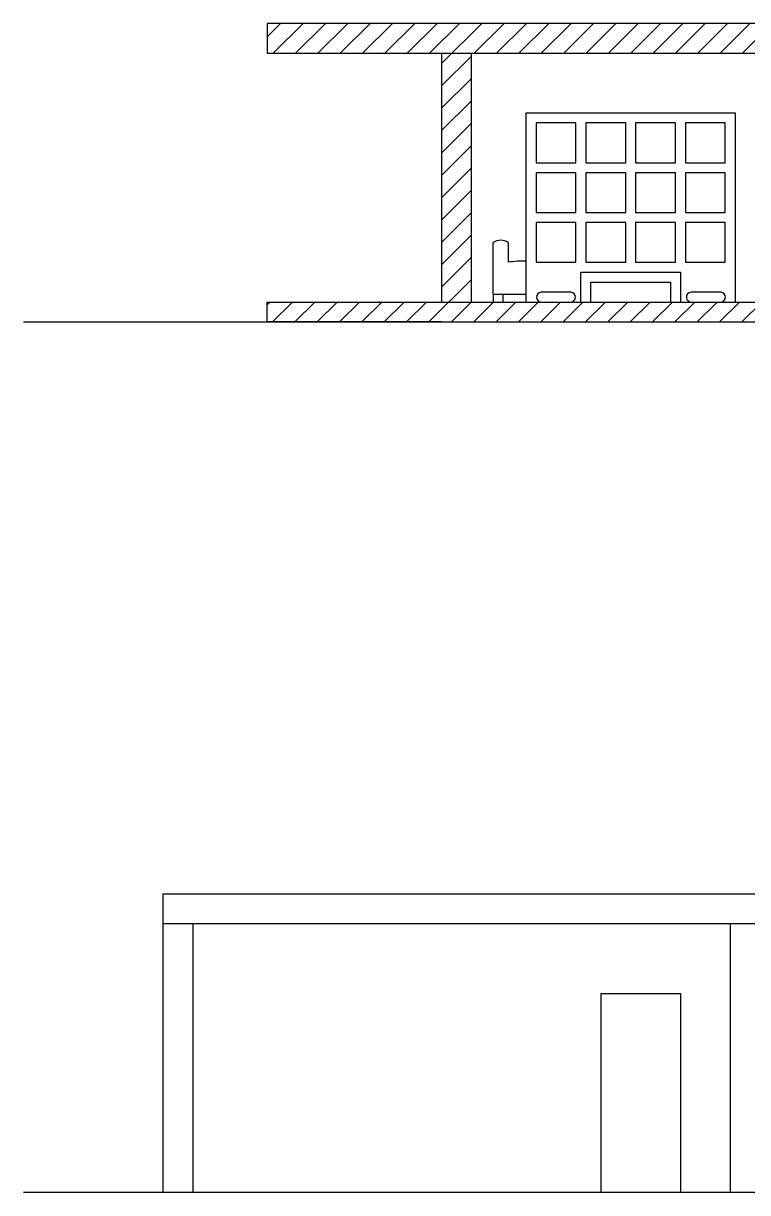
# Model space of a CAD drawing. Header units: centimetres. Extents: x 2004 to 13885, y -3131 to 5891.
# Drawn here: x 5774 to 6502, y 2114 to 3288 of the extents above; entities that cross this region are included whole.
import ezdxf

# ---------------------------------------------------------------- set-up
doc = ezdxf.new("R2010")
doc.units = ezdxf.units.CM

msp = doc.modelspace()

# ---------------------------------------------------------------- hatches: boundary and pattern name
at = {"transparency": 33554508}
h = msp.add_hatch(dxfattribs=at)
h.set_pattern_fill('ANSI31', color=256, scale=5)
h.set_pattern_definition([(45, (0, 1633.794), (-11.22532, 11.22532), [])])
h.paths.add_polyline_path([(6974.2, 3288.5), (6019.1, 3288.5), (6019.1, 3258.5), (6194.2, 3258.5), (6974.2, 3258.5)])
h.paths.add_polyline_path([(6224.2, 3258.5), (6194.2, 3258.5), (6194.2, 3008.5), (6224.2, 3008.5)])
h.paths.add_polyline_path([(6974.2, 3008.5), (6019.2, 3008.5), (6019.2, 2988.5), (6974.2, 2988.5)])
h.paths.add_polyline_path([(6599.2, 3258.5), (6569.2, 3258.5), (6569.2, 3008.5), (6599.2, 3008.5)])

# ---------------------------------------------------------------- linework, layer by layer
for p, q in [((6194.2, 3258.5), (6974.2, 3258.5)), ((6224.2, 3008.5), (6224.2, 3258.5)), ((6132.2, 3008.5), (6131.2, 3008.5)), ((6246.2, 3016.5), (6279.2, 3016.5)), ((5774.2, 2988.5), (7774.2, 2988.5)), ((6194.2, 2988.5), (6974.2, 2988.5)), ((6514.2, 2383.8), (5914.2, 2383.8)), ((5944.2, 2383.8), (5944.2, 2113.8)), ((6484.2, 2383.8), (6484.2, 2113.8)), ((6354.2, 2313.8), (6354.2, 2113.8)), ((6354.2, 2313.8), (6434.2, 2313.8)), ((6434.2, 2313.8), (6434.2, 2113.8)), ((7774.2, 2113.8), (5774.2, 2113.8))]:
    msp.add_line(p, q)
for points in [[(6194.2, 3008.5), (6974.2, 3008.5), (6974.2, 3288.5), (6019.1, 3288.5), (6019.1, 3258.5), (6194.2, 3258.5), (6194.2, 3008.5)], [(6279.2, 3008.5), (6279.2, 3198.5), (6489.2, 3198.5), (6489.2, 3008.5)], [(6289.2, 3188.5), (6289.2, 3148.5), (6329.2, 3148.5), (6329.2, 3188.5), (6289.2, 3188.5)], [(6339.2, 3188.5), (6339.2, 3148.5), (6379.2, 3148.5), (6379.2, 3188.5), (6339.2, 3188.5)], [(6389.2, 3188.5), (6389.2, 3148.5), (6429.2, 3148.5), (6429.2, 3188.5), (6389.2, 3188.5)], [(6439.2, 3188.5), (6439.2, 3148.5), (6479.2, 3148.5), (6479.2, 3188.5), (6439.2, 3188.5)], [(6289.2, 3138.5), (6289.2, 3098.5), (6329.2, 3098.5), (6329.2, 3138.5), (6289.2, 3138.5)], [(6339.2, 3138.5), (6339.2, 3098.5), (6379.2, 3098.5), (6379.2, 3138.5), (6339.2, 3138.5)], [(6389.2, 3138.5), (6389.2, 3098.5), (6429.2, 3098.5), (6429.2, 3138.5), (6389.2, 3138.5)], [(6439.2, 3138.5), (6439.2, 3098.5), (6479.2, 3098.5), (6479.2, 3138.5), (6439.2, 3138.5)], [(6289.2, 3088.5), (6289.2, 3048.5), (6329.2, 3048.5), (6329.2, 3088.5), (6289.2, 3088.5)], [(6339.2, 3088.5), (6339.2, 3048.5), (6379.2, 3048.5), (6379.2, 3088.5), (6339.2, 3088.5)], [(6389.2, 3088.5), (6389.2, 3048.5), (6429.2, 3048.5), (6429.2, 3088.5), (6389.2, 3088.5)], [(6439.2, 3088.5), (6439.2, 3048.5), (6479.2, 3048.5), (6479.2, 3088.5), (6439.2, 3088.5)], [(6246.2, 3016.5), (6246.2, 3068.5)], [(6261.2, 3068.5), (6261.2, 3068.5), (6261.2, 3048.5)], [(6334.2, 3008.5), (6334.2, 3038.5), (6434.2, 3038.5), (6434.2, 3008.5)], [(6344.2, 3008.5), (6344.2, 3028.5), (6424.2, 3028.5), (6424.2, 3008.5)], [(6194.2, 2988.5), (6019.2, 2988.5), (6019.2, 3008.5), (6974.2, 3008.5)], [(6246.2, 3016.5), (6246.2, 3008.5), (6256.2, 3008.5), (6256.2, 3016.5)], [(6324.2, 3018.5), (6294.2, 3018.5)], [(6474.8, 3018.5), (6444.8, 3018.5)], [(6514.2, 2413.8), (5914.2, 2413.8), (5914.2, 2113.8)]]:
    msp.add_lwpolyline(points)
for centre, radius, start, end in [((6253.7, 3056.3), 14.3, 58.4839, 121.5161), ((6275.2, 2959.4), 90.2, 87.4874, 98.9606), ((6294.6, 3013.5), 5.02, 94.7715, 274.7715), ((6323.7, 3013.5), 5.02, 265.2285, 85.2285), ((6445.2, 3013.5), 5.02, 94.7715, 274.7715), ((6474.4, 3013.5), 5.02, 265.2285, 85.2285)]:
    msp.add_arc(centre, radius, start, end)

doc.saveas('drawing.dxf')
